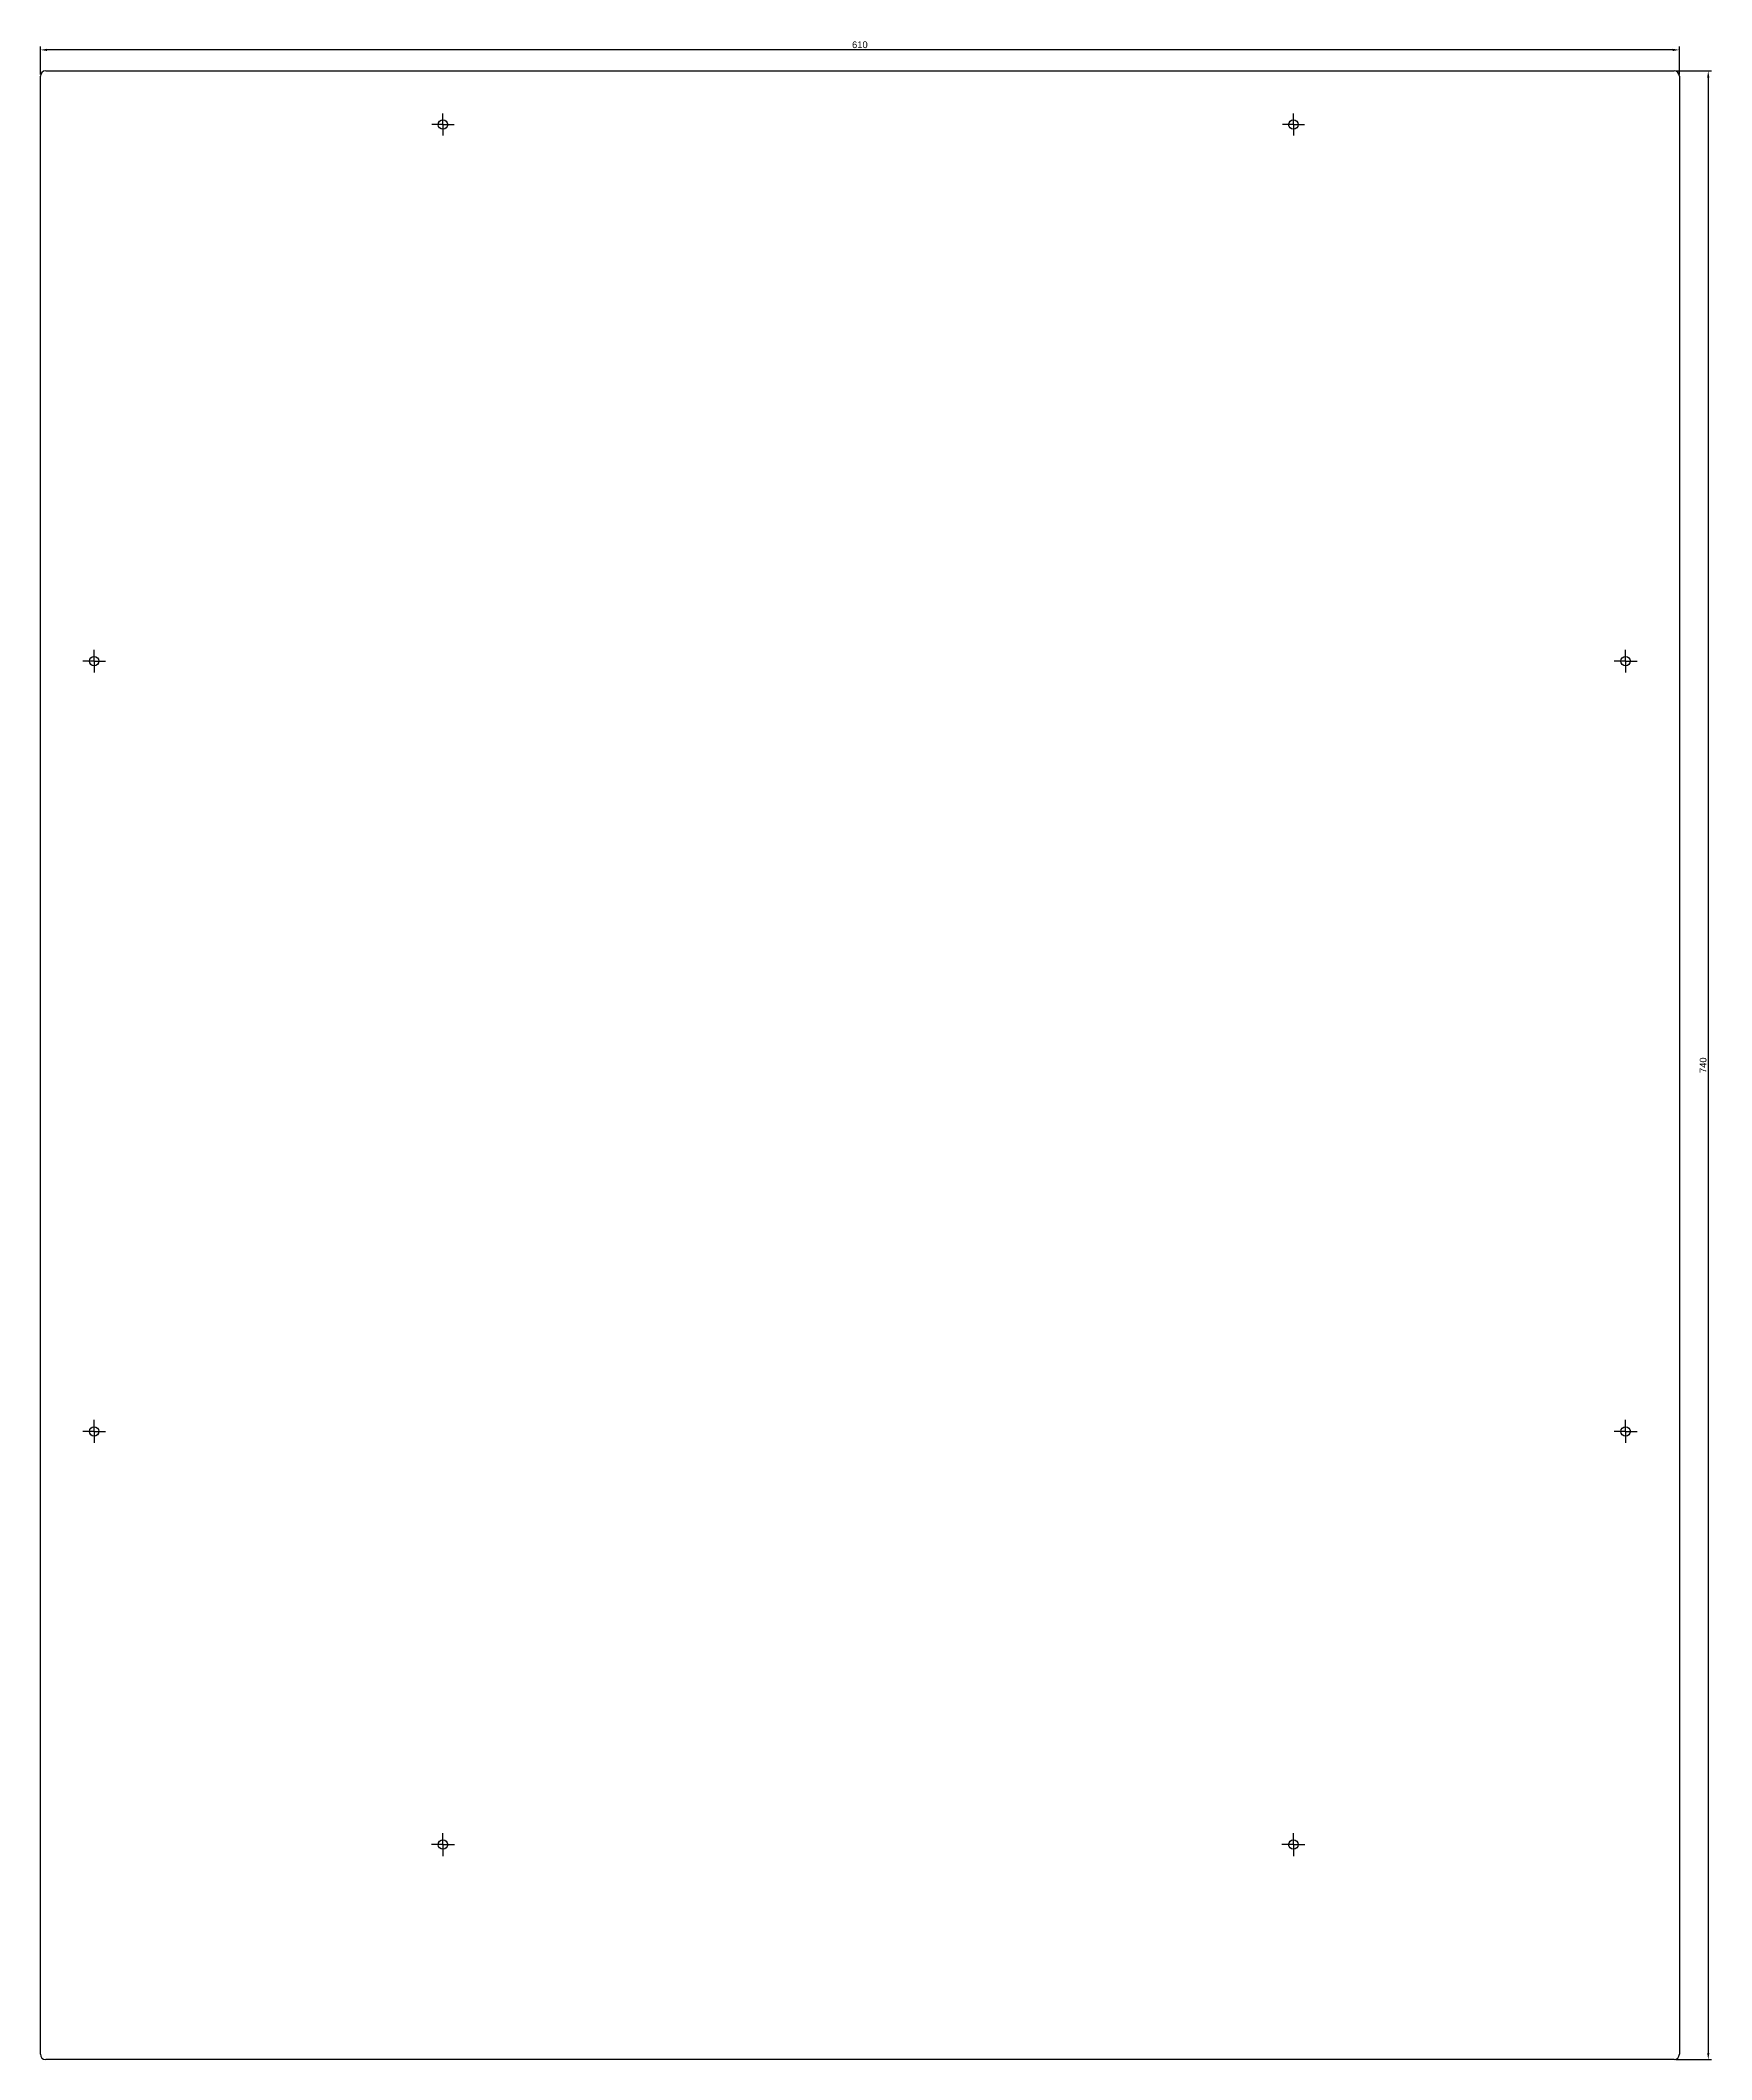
# Model space of a CAD drawing. Header units: millimetres. Extents: x 47 to 3316, y 82 to 1585.
# Drawn here: x 2694 to 3316, y 82 to 833 of the extents above; entities that cross this region are included whole.
import ezdxf

# ---------------------------------------------------------------- set-up
doc = ezdxf.new("R2010")
doc.units = ezdxf.units.MM
doc.layers.add('10', color=7, linetype='Continuous')
doc.styles.get("Standard").update_dxf_attribs({"font": 'arial.ttf'})
doc.dimstyles.new('ISO-25', dxfattribs={"dimtxt": 2.5, "dimasz": 2.5, "dimexe": 1.25, "dimexo": 0.625, "dimtad": 1, "dimtxsty": 'Standard', "dimcen": 2.5, "dimadec": 0, "dimazin": 0, "dimtfac": 1, "dimtmove": 0, "dimatfit": 3, "dimfxl": 1, "dimarcsym": 0})

# ---------------------------------------------------------------- blocks, each defined once
blk = doc.blocks.new('SW_CENTERMARKSYMBOL_0')
at = {"layer": '10', "color": 0}
for p, q in [((-2.5, 0), (-4.1, 0)), ((0, 0), (-2.5, 0)), ((0, 2.5), (0, 4.1)), ((0, 0), (0, 2.5)), ((0, 0), (0, -2.5)), ((0, 0), (2.5, 0)), ((2.5, 0), (4.1, 0)), ((0, -2.5), (0, -4.1))]:
    blk.add_line(p, q, dxfattribs=at)
blk = doc.blocks.new('SW_CENTERMARKSYMBOL_1')
at = {"layer": '10', "color": 0}
for p, q in [((-2.5, 0), (-4.1, 0)), ((0, 0), (-2.5, 0)), ((0, 2.5), (0, 4.1)), ((0, 0), (0, 2.5)), ((0, 0), (0, -2.5)), ((0, 0), (2.5, 0)), ((2.5, 0), (4.1, 0)), ((0, -2.5), (0, -4.1))]:
    blk.add_line(p, q, dxfattribs=at)
blk = doc.blocks.new('SW_CENTERMARKSYMBOL_2')
at = {"layer": '10', "color": 0}
for p, q in [((-2.5, 0), (-4.25, 0)), ((0, 0), (-2.5, 0)), ((0, 2.5), (0, 4.25)), ((0, 0), (0, 2.5)), ((0, 0), (0, -2.5)), ((0, 0), (2.5, 0)), ((2.5, 0), (4.25, 0)), ((0, -2.5), (0, -4.25))]:
    blk.add_line(p, q, dxfattribs=at)
blk = doc.blocks.new('SW_CENTERMARKSYMBOL_3')
at = {"layer": '10', "color": 0}
for p, q in [((-2.5, 0), (-4.25, 0)), ((0, 0), (-2.5, 0)), ((0, 2.5), (0, 4.25)), ((0, 0), (0, 2.5)), ((0, 0), (0, -2.5)), ((0, 0), (2.5, 0)), ((2.5, 0), (4.25, 0)), ((0, -2.5), (0, -4.25))]:
    blk.add_line(p, q, dxfattribs=at)
blk = doc.blocks.new('SW_CENTERMARKSYMBOL_4')
at = {"layer": '10', "color": 0}
for p, q in [((-2.5, 0), (-4.25, 0)), ((0, 0), (-2.5, 0)), ((0, 2.5), (0, 4.25)), ((0, 0), (0, 2.5)), ((0, 0), (0, -2.5)), ((0, 0), (2.5, 0)), ((2.5, 0), (4.25, 0)), ((0, -2.5), (0, -4.25))]:
    blk.add_line(p, q, dxfattribs=at)
blk = doc.blocks.new('SW_CENTERMARKSYMBOL_5')
at = {"layer": '10', "color": 0}
for p, q in [((-2.5, 0), (-4.25, 0)), ((0, 0), (-2.5, 0)), ((0, 2.5), (0, 4.25)), ((0, 0), (0, 2.5)), ((0, 0), (0, -2.5)), ((0, 0), (2.5, 0)), ((2.5, 0), (4.25, 0)), ((0, -2.5), (0, -4.25))]:
    blk.add_line(p, q, dxfattribs=at)
blk = doc.blocks.new('SW_CENTERMARKSYMBOL_6')
at = {"layer": '10', "color": 0}
for p, q in [((-2.5, 0), (-4.25, 0)), ((0, 0), (-2.5, 0)), ((0, 2.5), (0, 4.25)), ((0, 0), (0, 2.5)), ((0, 0), (0, -2.5)), ((0, 0), (2.5, 0)), ((2.5, 0), (4.25, 0)), ((0, -2.5), (0, -4.25))]:
    blk.add_line(p, q, dxfattribs=at)
blk = doc.blocks.new('SW_CENTERMARKSYMBOL_7')
at = {"layer": '10', "color": 0}
for p, q in [((-2.5, 0), (-4.25, 0)), ((0, 0), (-2.5, 0)), ((0, 2.5), (0, 4.25)), ((0, 0), (0, 2.5)), ((0, 0), (0, -2.5)), ((0, 0), (2.5, 0)), ((2.5, 0), (4.25, 0)), ((0, -2.5), (0, -4.25))]:
    blk.add_line(p, q, dxfattribs=at)
blk = doc.blocks.new('*D27')
at = {"layer": '10', "color": 0, "lineweight": -2, "transparency": 16777216}
for p, q in [((2694.46, 820.76), (2694.46, 831.18)), ((3301.96, 829.93), (2696.96, 829.93)), ((3304.46, 820.76), (3304.46, 831.18))]:
    blk.add_line(p, q, dxfattribs=at)
at = {"layer": '10', "color": 0, "transparency": 16777216}
for points in [[(2696.96, 830.35), (2696.96, 829.51), (2694.46, 829.93)], [(3301.96, 830.35), (3301.96, 829.51), (3304.46, 829.93)]]:
    blk.add_solid(points, dxfattribs=at)
at = {"layer": 'Defpoints', "color": 0, "transparency": 16777216}
for p in [(2694.46, 829.93), (2694.46, 820.14), (3304.46, 820.14)]:
    blk.add_point(p, dxfattribs=at)
at = {"layer": '10', "color": 0, "transparency": 16777216, "insert": (2999.46, 831.83), "char_height": 2.5, "attachment_point": 5}
blk.add_mtext('610', dxfattribs=at)
blk = doc.blocks.new('*D28')
at = {"layer": '10', "color": 0, "lineweight": -2, "transparency": 16777216}
for p, q in [((3303.08, 822.14), (3316.46, 822.14)), ((3315.21, 819.64), (3315.21, 84.64)), ((3303.08, 82.14), (3316.46, 82.14))]:
    blk.add_line(p, q, dxfattribs=at)
at = {"layer": '10', "color": 0, "transparency": 16777216}
for points in [[(3314.79, 819.64), (3315.63, 819.64), (3315.21, 822.14)], [(3314.79, 84.64), (3315.63, 84.64), (3315.21, 82.14)]]:
    blk.add_solid(points, dxfattribs=at)
at = {"layer": 'Defpoints', "color": 0, "transparency": 16777216}
for p in [(3302.46, 822.14), (3302.46, 82.14), (3315.21, 82.14)]:
    blk.add_point(p, dxfattribs=at)
at = {"layer": '10', "color": 0, "transparency": 16777216, "insert": (3313.31, 452.14), "char_height": 2.5, "attachment_point": 5, "rotation": 90}
blk.add_mtext('740', dxfattribs=at)

msp = doc.modelspace()

# ---------------------------------------------------------------- linework, layer by layer
at = {"color": 7, "linetype": 'Continuous', "lineweight": 25}
for p, q in [((2694.459, 84.14), (2694.459, 820.14)), ((2696.459, 822.14), (3302.459, 822.14)), ((3304.459, 820.14), (3304.459, 84.14)), ((3302.459, 82.14), (2696.459, 82.14))]:
    msp.add_line(p, q, dxfattribs=at)
for centre in [(2844.302, 802.14), (3160.789, 802.14), (2714.459, 602.496), (3284.459, 602.496), (2714.459, 315.888), (3284.459, 315.888), (2844.302, 162.14), (3160.789, 162.14)]:
    msp.add_circle(centre, 1.75, dxfattribs=at)
for centre, start, end in [((2696.459, 820.14), 90, 180), ((3302.459, 820.14), 0, 90), ((2696.459, 84.14), 180, 270), ((3302.459, 84.14), 270, 0)]:
    msp.add_arc(centre, 2, start, end, dxfattribs=at)

# ---------------------------------------------------------------- block references
at = {"layer": '10'}
for name, p in [('SW_CENTERMARKSYMBOL_1', (2844.302, 802.14)), ('SW_CENTERMARKSYMBOL_0', (3160.789, 802.14)), ('SW_CENTERMARKSYMBOL_2', (2714.459, 602.496)), ('SW_CENTERMARKSYMBOL_7', (3284.459, 602.496)), ('SW_CENTERMARKSYMBOL_3', (2714.459, 315.888)), ('SW_CENTERMARKSYMBOL_6', (3284.459, 315.888)), ('SW_CENTERMARKSYMBOL_4', (2844.302, 162.14)), ('SW_CENTERMARKSYMBOL_5', (3160.789, 162.14))]:
    msp.add_blockref(name, p, dxfattribs=at)

# ---------------------------------------------------------------- dimensions: what is measured, and where the dimension line sits
at = {"layer": '10', "color": 1}
dim = msp.add_linear_dim(base=(2694.459, 829.93), p1=(3304.459, 820.14), p2=(2694.459, 820.14), dimstyle='ISO-25', dxfattribs=at)
dim.commit()
dim.dimension.update_dxf_attribs({"geometry": '*D27', "text_midpoint": (2999.459, 831.832)})
dim = msp.add_linear_dim(base=(3315.209, 82.14), p1=(3302.459, 822.14), p2=(3302.459, 82.14), angle=90, dimstyle='ISO-25', dxfattribs=at)
dim.commit()
dim.dimension.update_dxf_attribs({"geometry": '*D28', "text_midpoint": (3313.307, 452.14)})

doc.saveas('drawing.dxf')
